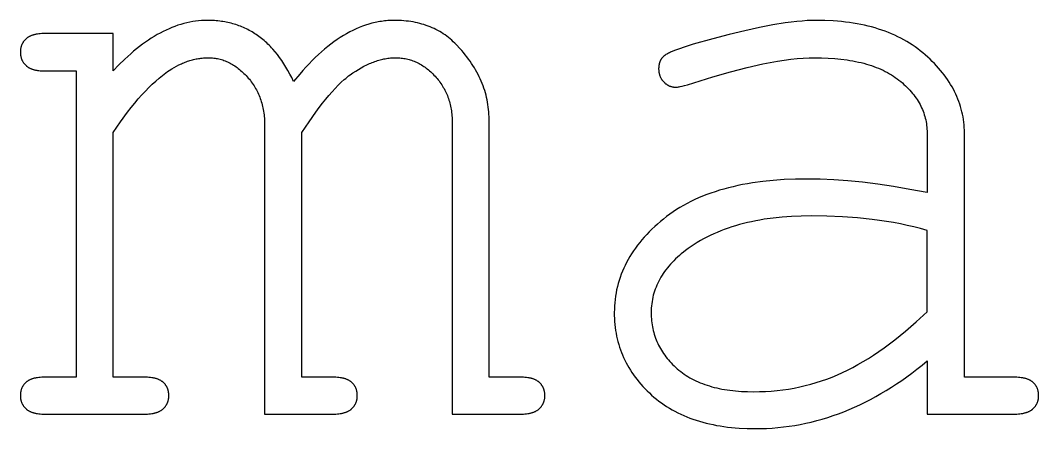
# Model space of a CAD drawing. Extents: x -184 to 286, y 9 to 417.
# Drawn here: x 32.48 to 63.44, y 122.7 to 135.11 of the extents above; entities that cross this region are included whole.
import ezdxf

# ---------------------------------------------------------------- set-up
doc = ezdxf.new("R2010")
doc.units = 0
doc.layers.add('LETRAS', color=7, linetype='CONTINUOUS')

msp = doc.modelspace()

# ---------------------------------------------------------------- linework, layer by layer
at = {"layer": 'LETRAS'}
for points in [[(40.791, 133.253), (40.735, 133.368), (40.677, 133.479), (40.618, 133.587), (40.557, 133.691), (40.494, 133.791), (40.43, 133.887), (40.364, 133.98), (40.297, 134.069), (40.227, 134.155), (40.156, 134.236), (40.12, 134.276), (40.084, 134.314), (40.047, 134.352), (40.009, 134.388), (39.972, 134.424), (39.933, 134.459), (39.895, 134.493), (39.856, 134.526), (39.816, 134.558), (39.777, 134.589), (39.736, 134.619), (39.696, 134.648), (39.654, 134.677), (39.613, 134.704), (39.571, 134.731), (39.529, 134.756), (39.486, 134.781), (39.443, 134.805), (39.399, 134.828), (39.355, 134.85), (39.311, 134.871), (39.266, 134.891), (39.22, 134.911), (39.175, 134.929), (39.129, 134.947), (39.082, 134.963), (39.035, 134.979), (38.988, 134.994), (38.94, 135.008), (38.892, 135.021), (38.843, 135.033), (38.794, 135.044), (38.745, 135.055), (38.695, 135.064), (38.644, 135.073), (38.594, 135.08), (38.543, 135.087), (38.491, 135.093), (38.439, 135.098), (38.387, 135.102), (38.281, 135.107), (38.173, 135.109), (38.083, 135.108), (37.993, 135.103), (37.903, 135.096), (37.813, 135.085), (37.722, 135.072), (37.632, 135.055), (37.542, 135.036), (37.453, 135.013), (37.363, 134.988), (37.273, 134.959), (37.183, 134.928), (37.093, 134.893), (37.003, 134.856), (36.913, 134.815), (36.824, 134.772), (36.734, 134.725), (36.644, 134.676), (36.554, 134.623), (36.465, 134.568), (36.375, 134.509), (36.285, 134.448), (36.196, 134.383), (36.106, 134.316), (36.017, 134.245), (35.927, 134.172), (35.838, 134.095), (35.748, 134.016), (35.659, 133.933), (35.48, 133.759), (35.301, 133.573)], [(46.734, 132.104), (46.734, 132.179), (46.731, 132.254), (46.726, 132.328), (46.72, 132.402), (46.711, 132.475), (46.701, 132.548), (46.689, 132.621), (46.675, 132.693), (46.659, 132.765), (46.642, 132.837), (46.622, 132.908), (46.601, 132.979), (46.578, 133.05), (46.553, 133.12), (46.526, 133.19), (46.497, 133.259), (46.467, 133.328), (46.434, 133.397), (46.4, 133.466), (46.364, 133.534), (46.326, 133.601), (46.286, 133.669), (46.245, 133.735), (46.201, 133.802), (46.156, 133.868), (46.108, 133.934), (46.059, 133.999), (46.008, 134.065), (45.956, 134.129), (45.901, 134.194), (45.844, 134.258), (45.741, 134.37), (45.694, 134.417), (45.647, 134.462), (45.598, 134.506), (45.549, 134.548), (45.498, 134.589), (45.447, 134.628), (45.395, 134.666), (45.341, 134.702), (45.287, 134.737), (45.232, 134.77), (45.176, 134.801), (45.119, 134.831), (45.06, 134.86), (45.001, 134.887), (44.941, 134.912), (44.88, 134.936), (44.818, 134.958), (44.755, 134.979), (44.692, 134.998), (44.627, 135.016), (44.561, 135.032), (44.494, 135.047), (44.426, 135.06), (44.358, 135.072), (44.288, 135.082), (44.217, 135.09), (44.146, 135.097), (44.073, 135.102), (43.999, 135.106), (43.925, 135.108), (43.849, 135.109), (43.801, 135.109), (43.753, 135.107), (43.704, 135.105), (43.656, 135.102), (43.608, 135.098), (43.559, 135.093), (43.511, 135.087), (43.463, 135.08), (43.414, 135.073), (43.366, 135.064), (43.318, 135.055), (43.269, 135.044), (43.221, 135.033), (43.173, 135.021), (43.076, 134.994), (42.98, 134.963), (42.884, 134.929), (42.787, 134.891), (42.691, 134.85), (42.595, 134.805), (42.499, 134.756), (42.403, 134.704), (42.307, 134.648), (42.211, 134.589), (42.115, 134.526), (42.019, 134.459), (41.924, 134.388), (41.829, 134.314), (41.734, 134.236), (41.639, 134.155), (41.544, 134.069), (41.449, 133.98), (41.355, 133.887), (41.26, 133.791), (41.166, 133.691), (41.072, 133.587), (40.978, 133.479), (40.791, 133.253)], [(61.186, 131.69), (61.185, 131.772), (61.182, 131.854), (61.176, 131.936), (61.168, 132.016), (61.157, 132.097), (61.144, 132.176), (61.129, 132.255), (61.112, 132.334), (61.092, 132.412), (61.07, 132.49), (61.046, 132.567), (61.019, 132.643), (60.99, 132.719), (60.959, 132.795), (60.925, 132.869), (60.889, 132.944), (60.851, 133.018), (60.81, 133.091), (60.767, 133.164), (60.722, 133.236), (60.674, 133.308), (60.624, 133.379), (60.572, 133.449), (60.518, 133.519), (60.461, 133.589), (60.401, 133.658), (60.34, 133.726), (60.276, 133.794), (60.21, 133.862), (60.141, 133.929), (60.071, 133.995), (59.997, 134.061), (59.922, 134.125), (59.845, 134.188), (59.766, 134.248), (59.686, 134.307), (59.603, 134.363), (59.519, 134.417), (59.433, 134.469), (59.345, 134.519), (59.255, 134.568), (59.163, 134.614), (59.07, 134.658), (58.974, 134.7), (58.877, 134.74), (58.778, 134.778), (58.678, 134.813), (58.575, 134.847), (58.471, 134.879), (58.364, 134.909), (58.256, 134.936), (58.146, 134.962), (58.035, 134.985), (57.921, 135.007), (57.806, 135.026), (57.688, 135.044), (57.569, 135.059), (57.449, 135.072), (57.326, 135.084), (57.201, 135.093), (56.947, 135.105), (56.685, 135.109), (56.548, 135.107), (56.402, 135.101), (56.249, 135.09), (56.087, 135.074), (55.918, 135.054), (55.741, 135.03), (55.363, 134.969), (54.953, 134.89), (54.511, 134.794), (54.038, 134.68), (53.533, 134.548), (52.943, 134.384), (52.701, 134.309), (52.494, 134.238), (52.405, 134.204), (52.324, 134.172), (52.251, 134.14), (52.219, 134.125), (52.188, 134.11), (52.16, 134.095), (52.134, 134.081), (52.11, 134.067), (52.099, 134.06), (52.088, 134.053), (52.078, 134.046), (52.069, 134.04), (52.06, 134.033), (52.051, 134.026), (52.044, 134.02), (52.036, 134.013), (52.033, 134.01), (52.03, 134.007), (52.027, 134.004), (52.024, 134.001)], [(33.231, 134.709), (33.182, 134.708), (33.134, 134.706), (33.089, 134.703), (33.045, 134.699), (33.003, 134.693), (32.982, 134.69), (32.962, 134.686), (32.943, 134.682), (32.924, 134.678), (32.905, 134.673), (32.887, 134.669), (32.869, 134.663), (32.852, 134.658), (32.835, 134.652), (32.819, 134.646), (32.803, 134.64), (32.787, 134.633), (32.772, 134.626), (32.758, 134.618), (32.744, 134.611), (32.73, 134.603), (32.717, 134.594), (32.704, 134.586), (32.691, 134.577), (32.679, 134.568), (32.673, 134.563), (32.668, 134.558), (32.662, 134.553), (32.657, 134.548), (32.646, 134.538), (32.636, 134.528), (32.626, 134.518), (32.616, 134.507), (32.607, 134.496), (32.598, 134.485), (32.589, 134.474), (32.581, 134.463), (32.573, 134.452), (32.565, 134.44), (32.558, 134.429), (32.551, 134.417), (32.544, 134.405), (32.538, 134.393), (32.532, 134.38), (32.526, 134.368), (32.521, 134.355), (32.516, 134.343), (32.512, 134.33), (32.507, 134.317), (32.504, 134.303), (32.5, 134.29), (32.497, 134.276), (32.494, 134.263), (32.491, 134.249), (32.489, 134.235), (32.487, 134.221), (32.486, 134.206), (32.485, 134.192), (32.484, 134.177), (32.483, 134.163), (32.483, 134.148), (32.483, 134.132), (32.484, 134.116), (32.485, 134.101), (32.486, 134.086), (32.487, 134.071), (32.489, 134.056), (32.491, 134.041), (32.494, 134.027), (32.497, 134.012), (32.5, 133.998), (32.504, 133.984), (32.507, 133.97), (32.512, 133.957), (32.516, 133.943), (32.521, 133.93), (32.526, 133.917), (32.532, 133.904), (32.538, 133.892), (32.544, 133.879), (32.551, 133.867), (32.558, 133.855), (32.565, 133.843), (32.573, 133.831), (32.581, 133.82), (32.589, 133.808), (32.598, 133.797), (32.607, 133.786), (32.616, 133.775), (32.626, 133.764), (32.636, 133.754), (32.646, 133.744), (32.657, 133.734), (32.662, 133.729), (32.668, 133.724), (32.673, 133.719), (32.679, 133.714), (32.691, 133.705), (32.704, 133.696), (32.717, 133.687), (32.73, 133.679), (32.744, 133.671), (32.758, 133.663), (32.772, 133.656), (32.787, 133.649), (32.803, 133.642), (32.819, 133.636), (32.835, 133.63), (32.852, 133.624), (32.869, 133.619), (32.887, 133.613), (32.905, 133.608), (32.924, 133.604), (32.943, 133.6), (32.962, 133.596), (32.982, 133.592), (33.003, 133.589), (33.045, 133.583), (33.089, 133.579), (33.134, 133.576), (33.182, 133.574), (33.231, 133.573)], [(35.301, 134.709), (33.231, 134.709)], [(35.301, 133.573), (35.301, 134.709)], [(35.301, 131.703), (35.524, 132.025), (35.744, 132.322), (35.853, 132.461), (35.961, 132.594), (36.069, 132.721), (36.176, 132.842), (36.283, 132.957), (36.389, 133.065), (36.494, 133.167), (36.599, 133.264), (36.703, 133.354), (36.806, 133.437), (36.857, 133.477), (36.909, 133.515), (36.96, 133.552), (37.011, 133.587), (37.084, 133.634), (37.158, 133.677), (37.232, 133.718), (37.306, 133.756), (37.38, 133.791), (37.417, 133.807), (37.454, 133.823), (37.491, 133.837), (37.528, 133.851), (37.565, 133.865), (37.602, 133.877), (37.639, 133.889), (37.676, 133.9), (37.714, 133.91), (37.751, 133.919), (37.788, 133.928), (37.825, 133.936), (37.863, 133.943), (37.9, 133.95), (37.937, 133.955), (37.975, 133.96), (38.012, 133.965), (38.05, 133.968), (38.087, 133.971), (38.125, 133.972), (38.162, 133.974), (38.2, 133.974), (38.24, 133.973), (38.281, 133.972), (38.321, 133.969), (38.361, 133.965), (38.401, 133.96), (38.441, 133.954), (38.48, 133.946), (38.519, 133.938), (38.558, 133.928), (38.596, 133.917), (38.635, 133.905), (38.673, 133.892), (38.71, 133.878), (38.748, 133.863), (38.785, 133.846), (38.822, 133.829), (38.859, 133.81), (38.896, 133.79), (38.932, 133.769), (38.968, 133.747), (39.004, 133.724), (39.04, 133.699), (39.075, 133.674), (39.11, 133.647), (39.145, 133.619), (39.179, 133.59), (39.214, 133.56), (39.248, 133.529), (39.282, 133.497), (39.315, 133.463), (39.349, 133.429), (39.382, 133.393), (39.414, 133.356), (39.446, 133.319), (39.476, 133.281), (39.505, 133.243), (39.534, 133.204), (39.561, 133.164), (39.587, 133.124), (39.613, 133.083), (39.637, 133.041), (39.66, 132.999), (39.682, 132.956), (39.703, 132.913), (39.723, 132.869), (39.742, 132.824), (39.76, 132.779), (39.777, 132.733), (39.793, 132.687), (39.808, 132.64), (39.822, 132.592), (39.835, 132.544), (39.847, 132.495), (39.858, 132.446), (39.868, 132.396), (39.876, 132.345), (39.884, 132.294), (39.891, 132.242), (39.896, 132.189), (39.901, 132.136), (39.905, 132.082), (39.907, 132.028), (39.909, 131.973), (39.909, 131.917)], [(41.045, 131.703), (41.259, 132.027), (41.467, 132.322), (41.569, 132.46), (41.669, 132.59), (41.768, 132.714), (41.866, 132.83), (41.962, 132.94), (42.057, 133.043), (42.15, 133.138), (42.242, 133.227), (42.332, 133.309), (42.377, 133.347), (42.421, 133.384), (42.465, 133.419), (42.508, 133.452), (42.551, 133.483), (42.594, 133.513), (42.679, 133.569), (42.763, 133.621), (42.847, 133.67), (42.93, 133.715), (43.013, 133.756), (43.095, 133.794), (43.136, 133.812), (43.177, 133.828), (43.218, 133.844), (43.258, 133.859), (43.299, 133.873), (43.339, 133.886), (43.379, 133.898), (43.419, 133.909), (43.459, 133.92), (43.499, 133.929), (43.539, 133.938), (43.578, 133.945), (43.618, 133.952), (43.657, 133.958), (43.696, 133.963), (43.735, 133.967), (43.774, 133.97), (43.812, 133.972), (43.851, 133.974), (43.89, 133.974), (43.932, 133.973), (43.974, 133.972), (44.016, 133.969), (44.057, 133.965), (44.098, 133.96), (44.139, 133.954), (44.18, 133.947), (44.22, 133.939), (44.26, 133.93), (44.3, 133.919), (44.339, 133.908), (44.378, 133.895), (44.417, 133.881), (44.455, 133.867), (44.493, 133.851), (44.531, 133.834), (44.568, 133.816), (44.605, 133.796), (44.642, 133.776), (44.678, 133.755), (44.715, 133.732), (44.75, 133.709), (44.786, 133.684), (44.821, 133.658), (44.856, 133.632), (44.891, 133.604), (44.925, 133.575), (44.959, 133.544), (44.993, 133.513), (45.026, 133.481), (45.059, 133.448), (45.092, 133.413), (45.124, 133.378), (45.155, 133.342), (45.185, 133.305), (45.214, 133.268), (45.242, 133.231), (45.269, 133.192), (45.295, 133.154), (45.32, 133.114), (45.343, 133.074), (45.366, 133.034), (45.388, 132.993), (45.409, 132.951), (45.429, 132.909), (45.448, 132.866), (45.465, 132.823), (45.482, 132.779), (45.498, 132.734), (45.513, 132.689), (45.527, 132.643), (45.539, 132.597), (45.551, 132.55), (45.562, 132.503), (45.571, 132.455), (45.58, 132.406), (45.588, 132.357), (45.594, 132.307), (45.6, 132.257), (45.604, 132.206), (45.608, 132.155), (45.61, 132.103), (45.612, 132.05), (45.613, 131.997)], [(52.024, 134.001), (52.015, 133.992), (52.007, 133.984), (52, 133.975), (51.992, 133.966), (51.985, 133.957), (51.978, 133.947), (51.972, 133.938), (51.965, 133.928), (51.959, 133.918), (51.953, 133.908), (51.948, 133.898), (51.942, 133.887), (51.937, 133.877), (51.932, 133.866), (51.928, 133.855), (51.923, 133.844), (51.919, 133.832), (51.916, 133.821), (51.912, 133.809), (51.909, 133.797), (51.906, 133.785), (51.903, 133.773), (51.901, 133.76), (51.898, 133.748), (51.896, 133.735), (51.895, 133.722), (51.893, 133.709), (51.892, 133.695), (51.891, 133.682), (51.891, 133.668), (51.89, 133.654), (51.89, 133.64), (51.89, 133.625), (51.891, 133.61), (51.891, 133.596), (51.892, 133.581), (51.894, 133.567), (51.895, 133.553), (51.897, 133.539), (51.9, 133.525), (51.902, 133.511), (51.905, 133.498), (51.908, 133.484), (51.912, 133.471), (51.915, 133.458), (51.919, 133.445), (51.924, 133.432), (51.928, 133.42), (51.933, 133.407), (51.939, 133.395), (51.944, 133.383), (51.95, 133.371), (51.956, 133.359), (51.963, 133.347), (51.969, 133.336), (51.976, 133.325), (51.984, 133.313), (51.991, 133.302), (51.999, 133.291), (52.008, 133.281), (52.016, 133.27), (52.025, 133.26), (52.034, 133.249), (52.044, 133.239), (52.053, 133.229), (52.063, 133.22), (52.073, 133.211), (52.083, 133.202), (52.093, 133.193), (52.103, 133.185), (52.114, 133.177), (52.124, 133.169), (52.135, 133.162), (52.146, 133.155), (52.156, 133.148), (52.167, 133.142), (52.178, 133.136), (52.19, 133.13), (52.201, 133.124), (52.212, 133.119), (52.224, 133.114), (52.235, 133.11), (52.247, 133.106), (52.259, 133.102), (52.271, 133.098), (52.283, 133.095), (52.296, 133.092), (52.308, 133.089), (52.32, 133.087), (52.333, 133.085), (52.346, 133.083), (52.358, 133.082), (52.371, 133.08), (52.384, 133.08), (52.398, 133.079), (52.411, 133.079), (52.419, 133.079), (52.427, 133.08), (52.436, 133.08), (52.446, 133.081), (52.456, 133.082), (52.467, 133.084), (52.49, 133.087), (52.516, 133.092), (52.544, 133.098), (52.608, 133.112), (52.681, 133.131), (52.764, 133.154), (52.959, 133.213), (53.533, 133.391), (54.075, 133.546), (54.583, 133.677), (55.059, 133.784), (55.284, 133.828), (55.502, 133.867), (55.71, 133.9), (55.911, 133.926), (56.104, 133.947), (56.288, 133.962), (56.464, 133.971), (56.632, 133.974), (56.842, 133.971), (57.046, 133.963), (57.243, 133.95), (57.433, 133.931), (57.617, 133.907), (57.706, 133.893), (57.794, 133.878), (57.88, 133.862), (57.964, 133.844), (58.047, 133.824), (58.128, 133.804), (58.207, 133.782), (58.284, 133.758), (58.36, 133.734), (58.435, 133.708), (58.507, 133.681), (58.578, 133.652), (58.648, 133.622), (58.715, 133.591), (58.781, 133.558), (58.845, 133.524), (58.908, 133.489), (58.969, 133.452), (59.028, 133.415), (59.086, 133.375), (59.142, 133.335), (59.196, 133.293), (59.249, 133.25), (59.3, 133.207), (59.349, 133.163), (59.396, 133.119), (59.442, 133.074), (59.487, 133.029), (59.529, 132.983), (59.57, 132.937), (59.609, 132.891), (59.647, 132.844), (59.683, 132.796), (59.717, 132.748), (59.75, 132.7), (59.78, 132.651), (59.81, 132.601), (59.837, 132.551), (59.863, 132.501), (59.887, 132.45), (59.91, 132.399), (59.931, 132.347), (59.95, 132.295), (59.967, 132.243), (59.983, 132.189), (59.997, 132.136), (60.01, 132.082), (60.021, 132.027), (60.03, 131.972), (60.038, 131.917), (60.043, 131.861), (60.048, 131.804), (60.05, 131.747), (60.051, 131.69)], [(33.231, 133.573), (34.179, 133.573)], [(34.179, 133.573), (34.179, 124.264)], [(39.909, 131.917), (39.909, 123.142)], [(45.613, 131.997), (45.613, 123.142)], [(46.734, 124.264), (46.734, 132.104)], [(35.301, 124.264), (35.301, 131.703)], [(41.045, 124.264), (41.045, 131.703)], [(60.051, 131.69), (60.051, 129.874)], [(61.186, 124.264), (61.186, 131.69)], [(60.051, 129.874), (59.532, 129.973), (59.032, 130.059), (58.551, 130.13), (58.087, 130.187), (57.642, 130.231), (57.213, 130.263), (56.8, 130.281), (56.405, 130.288), (56.051, 130.283), (55.708, 130.269), (55.376, 130.245), (55.055, 130.212), (54.744, 130.169), (54.593, 130.144), (54.444, 130.117), (54.298, 130.087), (54.155, 130.055), (54.015, 130.021), (53.877, 129.984), (53.742, 129.945), (53.609, 129.903), (53.479, 129.859), (53.352, 129.813), (53.228, 129.764), (53.106, 129.713), (52.987, 129.66), (52.871, 129.604), (52.757, 129.546), (52.646, 129.485), (52.538, 129.422), (52.432, 129.357), (52.33, 129.289), (52.229, 129.219), (52.132, 129.147), (52.037, 129.072), (51.945, 128.996), (51.856, 128.919), (51.77, 128.841), (51.686, 128.762), (51.606, 128.682), (51.529, 128.602), (51.454, 128.521), (51.383, 128.439), (51.314, 128.356), (51.248, 128.272), (51.185, 128.188), (51.125, 128.102), (51.068, 128.016), (51.014, 127.929), (50.963, 127.842), (50.915, 127.753), (50.87, 127.664), (50.827, 127.574), (50.788, 127.483), (50.751, 127.391), (50.718, 127.299), (50.687, 127.205), (50.659, 127.111), (50.635, 127.016), (50.613, 126.92), (50.594, 126.824), (50.578, 126.726), (50.564, 126.628), (50.554, 126.529), (50.547, 126.429), (50.543, 126.329), (50.541, 126.227), (50.542, 126.135), (50.545, 126.044), (50.551, 125.953), (50.559, 125.864), (50.569, 125.775), (50.581, 125.687), (50.595, 125.601), (50.612, 125.515), (50.631, 125.43), (50.652, 125.346), (50.675, 125.262), (50.701, 125.18), (50.728, 125.099), (50.758, 125.018), (50.791, 124.939), (50.825, 124.86), (50.861, 124.782), (50.9, 124.705), (50.941, 124.629), (50.985, 124.554), (51.03, 124.48), (51.078, 124.406), (51.128, 124.334), (51.18, 124.263), (51.234, 124.192), (51.291, 124.122), (51.349, 124.053), (51.41, 123.985), (51.473, 123.918), (51.539, 123.852), (51.607, 123.787), (51.676, 123.723), (51.748, 123.66), (51.822, 123.599), (51.897, 123.54), (51.974, 123.483), (52.053, 123.428), (52.133, 123.376), (52.215, 123.325), (52.299, 123.276), (52.385, 123.229), (52.472, 123.184), (52.561, 123.141), (52.652, 123.1), (52.744, 123.061), (52.838, 123.024), (52.934, 122.989), (53.032, 122.957), (53.131, 122.926), (53.232, 122.897), (53.335, 122.87), (53.44, 122.845), (53.546, 122.822), (53.654, 122.801), (53.764, 122.782), (53.875, 122.765), (53.988, 122.75), (54.103, 122.737), (54.22, 122.726), (54.338, 122.717), (54.58, 122.705), (54.828, 122.701), (55.002, 122.703), (55.174, 122.709), (55.346, 122.719), (55.518, 122.733), (55.689, 122.751), (55.859, 122.773), (56.028, 122.8), (56.197, 122.83), (56.365, 122.864), (56.532, 122.902), (56.699, 122.944), (56.865, 122.99), (57.031, 123.041), (57.195, 123.095), (57.36, 123.153), (57.523, 123.215), (57.686, 123.282), (57.848, 123.352), (58.01, 123.426), (58.171, 123.505), (58.331, 123.587), (58.491, 123.673), (58.65, 123.764), (58.808, 123.858), (58.966, 123.957), (59.123, 124.059), (59.279, 124.165), (59.435, 124.276), (59.59, 124.39), (59.744, 124.509), (59.898, 124.631), (60.051, 124.758)], [(60.051, 128.725), (59.852, 128.78), (59.651, 128.831), (59.447, 128.878), (59.239, 128.922), (59.029, 128.962), (58.816, 128.998), (58.6, 129.03), (58.381, 129.059), (57.935, 129.106), (57.476, 129.139), (57.006, 129.159), (56.525, 129.166), (56.223, 129.162), (55.93, 129.149), (55.646, 129.129), (55.369, 129.1), (55.101, 129.063), (54.971, 129.041), (54.842, 129.017), (54.715, 128.991), (54.591, 128.964), (54.468, 128.934), (54.348, 128.902), (54.229, 128.868), (54.113, 128.832), (53.999, 128.794), (53.887, 128.753), (53.777, 128.711), (53.669, 128.667), (53.563, 128.621), (53.459, 128.572), (53.358, 128.522), (53.258, 128.469), (53.161, 128.414), (53.065, 128.358), (52.972, 128.299), (52.881, 128.238), (52.792, 128.175), (52.705, 128.11), (52.641, 128.061), (52.579, 128.011), (52.519, 127.96), (52.461, 127.909), (52.405, 127.857), (52.351, 127.804), (52.299, 127.751), (52.249, 127.697), (52.201, 127.643), (52.155, 127.588), (52.112, 127.532), (52.07, 127.476), (52.03, 127.419), (51.993, 127.362), (51.957, 127.304), (51.923, 127.246), (51.892, 127.186), (51.862, 127.127), (51.835, 127.066), (51.81, 127.005), (51.786, 126.944), (51.765, 126.882), (51.745, 126.819), (51.728, 126.756), (51.713, 126.692), (51.7, 126.627), (51.688, 126.562), (51.679, 126.496), (51.672, 126.43), (51.667, 126.363), (51.664, 126.295), (51.663, 126.227), (51.664, 126.164), (51.666, 126.102), (51.67, 126.04), (51.675, 125.978), (51.682, 125.918), (51.691, 125.858), (51.701, 125.798), (51.713, 125.74), (51.726, 125.682), (51.741, 125.624), (51.757, 125.567), (51.775, 125.511), (51.794, 125.455), (51.815, 125.4), (51.838, 125.346), (51.862, 125.292), (51.887, 125.239), (51.914, 125.187), (51.943, 125.135), (51.973, 125.084), (52.005, 125.033), (52.039, 124.983), (52.074, 124.934), (52.11, 124.885), (52.148, 124.837), (52.188, 124.789), (52.229, 124.742), (52.271, 124.696), (52.316, 124.651), (52.361, 124.606), (52.409, 124.561), (52.458, 124.518), (52.508, 124.475), (52.56, 124.433), (52.613, 124.393), (52.668, 124.355), (52.724, 124.317), (52.781, 124.282), (52.84, 124.247), (52.901, 124.214), (52.962, 124.182), (53.025, 124.151), (53.09, 124.122), (53.156, 124.094), (53.224, 124.068), (53.292, 124.043), (53.363, 124.019), (53.434, 123.997), (53.508, 123.976), (53.582, 123.956), (53.658, 123.938), (53.735, 123.921), (53.814, 123.905), (53.895, 123.891), (53.976, 123.878), (54.059, 123.866), (54.144, 123.856), (54.23, 123.847), (54.406, 123.834), (54.588, 123.826), (54.775, 123.823), (54.956, 123.825), (55.136, 123.832), (55.314, 123.843), (55.49, 123.859), (55.665, 123.88), (55.838, 123.905), (56.009, 123.934), (56.179, 123.968), (56.347, 124.007), (56.514, 124.05), (56.679, 124.098), (56.842, 124.15), (57.004, 124.207), (57.164, 124.268), (57.323, 124.334), (57.48, 124.404), (57.636, 124.479), (57.793, 124.56), (57.951, 124.646), (58.109, 124.738), (58.267, 124.834), (58.427, 124.937), (58.587, 125.044), (58.747, 125.157), (58.908, 125.275), (59.069, 125.399), (59.232, 125.528), (59.394, 125.662), (59.721, 125.947), (60.051, 126.254)], [(60.051, 126.254), (60.051, 128.725)], [(60.051, 124.758), (60.051, 123.142)], [(33.231, 124.264), (33.182, 124.263), (33.134, 124.261), (33.089, 124.258), (33.045, 124.254), (33.003, 124.249), (32.982, 124.246), (32.962, 124.242), (32.943, 124.238), (32.924, 124.234), (32.905, 124.23), (32.887, 124.225), (32.869, 124.22), (32.852, 124.215), (32.835, 124.21), (32.819, 124.204), (32.803, 124.198), (32.787, 124.191), (32.772, 124.184), (32.758, 124.177), (32.744, 124.17), (32.73, 124.162), (32.717, 124.154), (32.704, 124.146), (32.691, 124.138), (32.679, 124.129), (32.668, 124.12), (32.662, 124.115), (32.657, 124.11), (32.646, 124.1), (32.636, 124.091), (32.626, 124.081), (32.616, 124.07), (32.607, 124.06), (32.598, 124.049), (32.589, 124.038), (32.581, 124.027), (32.573, 124.016), (32.565, 124.004), (32.558, 123.993), (32.551, 123.981), (32.544, 123.969), (32.538, 123.957), (32.532, 123.944), (32.526, 123.932), (32.521, 123.919), (32.516, 123.906), (32.512, 123.892), (32.507, 123.879), (32.504, 123.865), (32.5, 123.852), (32.497, 123.838), (32.494, 123.823), (32.491, 123.809), (32.489, 123.794), (32.487, 123.78), (32.486, 123.765), (32.485, 123.75), (32.484, 123.734), (32.483, 123.719), (32.483, 123.703), (32.483, 123.688), (32.484, 123.673), (32.485, 123.658), (32.486, 123.644), (32.487, 123.63), (32.489, 123.615), (32.491, 123.601), (32.494, 123.588), (32.497, 123.574), (32.5, 123.56), (32.504, 123.547), (32.507, 123.534), (32.512, 123.521), (32.516, 123.508), (32.521, 123.495), (32.526, 123.482), (32.532, 123.47), (32.538, 123.458), (32.544, 123.446), (32.551, 123.434), (32.558, 123.422), (32.565, 123.41), (32.573, 123.399), (32.581, 123.387), (32.589, 123.376), (32.598, 123.365), (32.607, 123.354), (32.616, 123.343), (32.626, 123.333), (32.636, 123.322), (32.646, 123.312), (32.657, 123.302), (32.662, 123.297), (32.668, 123.292), (32.673, 123.287), (32.679, 123.283), (32.691, 123.273), (32.704, 123.265), (32.717, 123.256), (32.73, 123.248), (32.744, 123.24), (32.758, 123.232), (32.772, 123.225), (32.787, 123.218), (32.803, 123.211), (32.819, 123.204), (32.835, 123.198), (32.852, 123.193), (32.869, 123.187), (32.887, 123.182), (32.905, 123.177), (32.924, 123.173), (32.943, 123.168), (32.962, 123.164), (32.982, 123.161), (33.003, 123.157), (33.045, 123.152), (33.089, 123.147), (33.134, 123.144), (33.182, 123.142), (33.231, 123.142)], [(34.179, 124.264), (33.231, 124.264)], [(36.25, 124.264), (35.301, 124.264)], [(36.25, 123.142), (36.299, 123.142), (36.346, 123.144), (36.392, 123.147), (36.436, 123.152), (36.478, 123.157), (36.498, 123.161), (36.518, 123.164), (36.538, 123.168), (36.557, 123.173), (36.575, 123.177), (36.594, 123.182), (36.611, 123.187), (36.629, 123.193), (36.645, 123.198), (36.662, 123.204), (36.678, 123.211), (36.693, 123.218), (36.708, 123.225), (36.723, 123.232), (36.737, 123.24), (36.751, 123.248), (36.764, 123.256), (36.777, 123.265), (36.789, 123.273), (36.801, 123.283), (36.807, 123.287), (36.813, 123.292), (36.818, 123.297), (36.824, 123.302), (36.835, 123.312), (36.845, 123.322), (36.855, 123.333), (36.865, 123.343), (36.874, 123.354), (36.883, 123.365), (36.892, 123.376), (36.9, 123.387), (36.908, 123.399), (36.915, 123.41), (36.923, 123.422), (36.93, 123.434), (36.936, 123.446), (36.943, 123.458), (36.949, 123.47), (36.954, 123.482), (36.959, 123.495), (36.964, 123.508), (36.969, 123.521), (36.973, 123.534), (36.977, 123.547), (36.981, 123.56), (36.984, 123.574), (36.987, 123.588), (36.989, 123.601), (36.991, 123.615), (36.993, 123.63), (36.995, 123.644), (36.996, 123.658), (36.997, 123.673), (36.997, 123.688), (36.998, 123.703), (36.997, 123.719), (36.997, 123.734), (36.996, 123.75), (36.995, 123.765), (36.993, 123.78), (36.991, 123.794), (36.989, 123.809), (36.987, 123.823), (36.984, 123.838), (36.981, 123.852), (36.977, 123.865), (36.973, 123.879), (36.969, 123.892), (36.964, 123.906), (36.959, 123.919), (36.954, 123.932), (36.949, 123.944), (36.943, 123.957), (36.936, 123.969), (36.93, 123.981), (36.923, 123.993), (36.915, 124.004), (36.908, 124.016), (36.9, 124.027), (36.892, 124.038), (36.883, 124.049), (36.874, 124.06), (36.865, 124.07), (36.855, 124.081), (36.845, 124.091), (36.835, 124.1), (36.824, 124.11), (36.818, 124.115), (36.813, 124.12), (36.801, 124.129), (36.789, 124.138), (36.777, 124.146), (36.764, 124.154), (36.751, 124.162), (36.737, 124.17), (36.723, 124.177), (36.708, 124.184), (36.693, 124.191), (36.678, 124.198), (36.662, 124.204), (36.645, 124.21), (36.629, 124.215), (36.611, 124.22), (36.594, 124.225), (36.575, 124.23), (36.557, 124.234), (36.538, 124.238), (36.518, 124.242), (36.498, 124.246), (36.478, 124.249), (36.436, 124.254), (36.392, 124.258), (36.346, 124.261), (36.299, 124.263), (36.25, 124.264)], [(41.98, 124.264), (41.045, 124.264)], [(41.98, 123.142), (42.029, 123.142), (42.076, 123.144), (42.122, 123.147), (42.166, 123.152), (42.208, 123.157), (42.228, 123.161), (42.248, 123.164), (42.268, 123.168), (42.287, 123.173), (42.305, 123.177), (42.323, 123.182), (42.341, 123.187), (42.358, 123.193), (42.375, 123.198), (42.392, 123.204), (42.408, 123.211), (42.423, 123.218), (42.438, 123.225), (42.453, 123.232), (42.467, 123.24), (42.481, 123.248), (42.494, 123.256), (42.507, 123.265), (42.519, 123.273), (42.531, 123.283), (42.537, 123.287), (42.543, 123.292), (42.548, 123.297), (42.554, 123.302), (42.565, 123.312), (42.575, 123.322), (42.585, 123.333), (42.595, 123.343), (42.604, 123.354), (42.613, 123.365), (42.622, 123.376), (42.63, 123.387), (42.638, 123.399), (42.645, 123.41), (42.653, 123.422), (42.66, 123.434), (42.666, 123.446), (42.673, 123.458), (42.679, 123.47), (42.684, 123.482), (42.689, 123.495), (42.694, 123.508), (42.699, 123.521), (42.703, 123.534), (42.707, 123.547), (42.711, 123.56), (42.714, 123.574), (42.717, 123.588), (42.719, 123.601), (42.721, 123.615), (42.723, 123.63), (42.725, 123.644), (42.726, 123.658), (42.727, 123.673), (42.727, 123.688), (42.728, 123.703), (42.727, 123.719), (42.727, 123.734), (42.726, 123.75), (42.725, 123.765), (42.723, 123.78), (42.721, 123.794), (42.719, 123.809), (42.717, 123.823), (42.714, 123.838), (42.711, 123.852), (42.707, 123.865), (42.703, 123.879), (42.699, 123.892), (42.694, 123.906), (42.689, 123.919), (42.684, 123.932), (42.679, 123.944), (42.673, 123.957), (42.666, 123.969), (42.66, 123.981), (42.653, 123.993), (42.645, 124.004), (42.638, 124.016), (42.63, 124.027), (42.622, 124.038), (42.613, 124.049), (42.604, 124.06), (42.595, 124.07), (42.585, 124.081), (42.575, 124.091), (42.565, 124.1), (42.554, 124.11), (42.548, 124.115), (42.543, 124.12), (42.531, 124.129), (42.519, 124.138), (42.507, 124.146), (42.494, 124.154), (42.481, 124.162), (42.467, 124.17), (42.453, 124.177), (42.438, 124.184), (42.423, 124.191), (42.408, 124.198), (42.392, 124.204), (42.375, 124.21), (42.358, 124.215), (42.341, 124.22), (42.323, 124.225), (42.305, 124.23), (42.287, 124.234), (42.268, 124.238), (42.248, 124.242), (42.228, 124.246), (42.208, 124.249), (42.166, 124.254), (42.122, 124.258), (42.076, 124.261), (42.029, 124.263), (41.98, 124.264)], [(47.683, 124.264), (46.734, 124.264)], [(47.683, 123.142), (47.732, 123.142), (47.779, 123.144), (47.825, 123.147), (47.869, 123.152), (47.911, 123.157), (47.931, 123.161), (47.951, 123.164), (47.971, 123.168), (47.99, 123.173), (48.009, 123.177), (48.027, 123.182), (48.044, 123.187), (48.062, 123.193), (48.079, 123.198), (48.095, 123.204), (48.111, 123.211), (48.126, 123.218), (48.141, 123.225), (48.156, 123.232), (48.17, 123.24), (48.184, 123.248), (48.197, 123.256), (48.21, 123.265), (48.223, 123.273), (48.235, 123.283), (48.24, 123.287), (48.246, 123.292), (48.252, 123.297), (48.257, 123.302), (48.268, 123.312), (48.278, 123.322), (48.288, 123.333), (48.298, 123.343), (48.307, 123.354), (48.316, 123.365), (48.325, 123.376), (48.333, 123.387), (48.341, 123.399), (48.349, 123.41), (48.356, 123.422), (48.363, 123.434), (48.37, 123.446), (48.376, 123.458), (48.382, 123.47), (48.387, 123.482), (48.393, 123.495), (48.397, 123.508), (48.402, 123.521), (48.406, 123.534), (48.41, 123.547), (48.414, 123.56), (48.417, 123.574), (48.42, 123.588), (48.422, 123.601), (48.425, 123.615), (48.426, 123.63), (48.428, 123.644), (48.429, 123.658), (48.43, 123.673), (48.431, 123.688), (48.431, 123.703), (48.431, 123.719), (48.43, 123.734), (48.429, 123.75), (48.428, 123.765), (48.426, 123.78), (48.425, 123.794), (48.422, 123.809), (48.42, 123.823), (48.417, 123.838), (48.414, 123.852), (48.41, 123.865), (48.406, 123.879), (48.402, 123.892), (48.397, 123.906), (48.393, 123.919), (48.387, 123.932), (48.382, 123.944), (48.376, 123.957), (48.37, 123.969), (48.363, 123.981), (48.356, 123.993), (48.349, 124.004), (48.341, 124.016), (48.333, 124.027), (48.325, 124.038), (48.316, 124.049), (48.307, 124.06), (48.298, 124.07), (48.288, 124.081), (48.278, 124.091), (48.268, 124.1), (48.257, 124.11), (48.252, 124.115), (48.246, 124.12), (48.235, 124.129), (48.223, 124.138), (48.21, 124.146), (48.197, 124.154), (48.184, 124.162), (48.17, 124.17), (48.156, 124.177), (48.141, 124.184), (48.126, 124.191), (48.111, 124.198), (48.095, 124.204), (48.079, 124.21), (48.062, 124.215), (48.044, 124.22), (48.027, 124.225), (48.009, 124.23), (47.99, 124.234), (47.971, 124.238), (47.951, 124.242), (47.931, 124.246), (47.911, 124.249), (47.869, 124.254), (47.825, 124.258), (47.779, 124.261), (47.732, 124.263), (47.683, 124.264)], [(62.682, 124.264), (61.186, 124.264)], [(62.682, 123.142), (62.733, 123.142), (62.782, 123.144), (62.829, 123.147), (62.874, 123.152), (62.917, 123.157), (62.938, 123.161), (62.959, 123.164), (62.979, 123.168), (62.998, 123.173), (63.017, 123.177), (63.036, 123.182), (63.054, 123.187), (63.072, 123.193), (63.089, 123.198), (63.106, 123.204), (63.122, 123.211), (63.138, 123.218), (63.153, 123.225), (63.168, 123.232), (63.182, 123.24), (63.196, 123.248), (63.21, 123.256), (63.223, 123.265), (63.235, 123.273), (63.241, 123.278), (63.247, 123.283), (63.253, 123.287), (63.259, 123.292), (63.264, 123.297), (63.27, 123.302), (63.28, 123.312), (63.291, 123.322), (63.301, 123.333), (63.311, 123.343), (63.32, 123.354), (63.329, 123.365), (63.337, 123.376), (63.346, 123.387), (63.354, 123.399), (63.361, 123.41), (63.369, 123.422), (63.376, 123.434), (63.382, 123.446), (63.388, 123.458), (63.394, 123.47), (63.4, 123.482), (63.405, 123.495), (63.41, 123.508), (63.415, 123.521), (63.419, 123.534), (63.423, 123.547), (63.426, 123.56), (63.43, 123.574), (63.433, 123.588), (63.435, 123.601), (63.437, 123.615), (63.439, 123.63), (63.441, 123.644), (63.442, 123.658), (63.443, 123.673), (63.443, 123.688), (63.443, 123.703), (63.443, 123.719), (63.443, 123.734), (63.442, 123.75), (63.441, 123.765), (63.439, 123.78), (63.437, 123.794), (63.435, 123.809), (63.433, 123.823), (63.43, 123.838), (63.426, 123.852), (63.423, 123.865), (63.419, 123.879), (63.415, 123.892), (63.41, 123.906), (63.405, 123.919), (63.4, 123.932), (63.394, 123.944), (63.388, 123.957), (63.382, 123.969), (63.376, 123.981), (63.369, 123.993), (63.361, 124.004), (63.354, 124.016), (63.346, 124.027), (63.337, 124.038), (63.329, 124.049), (63.32, 124.06), (63.311, 124.07), (63.301, 124.081), (63.291, 124.091), (63.28, 124.1), (63.27, 124.11), (63.264, 124.115), (63.259, 124.12), (63.253, 124.124), (63.247, 124.129), (63.235, 124.138), (63.223, 124.146), (63.21, 124.154), (63.196, 124.162), (63.182, 124.17), (63.168, 124.177), (63.153, 124.184), (63.138, 124.191), (63.122, 124.198), (63.106, 124.204), (63.089, 124.21), (63.072, 124.215), (63.054, 124.22), (63.036, 124.225), (63.017, 124.23), (62.998, 124.234), (62.979, 124.238), (62.959, 124.242), (62.938, 124.246), (62.917, 124.249), (62.874, 124.254), (62.829, 124.258), (62.782, 124.261), (62.733, 124.263), (62.682, 124.264)], [(33.231, 123.142), (36.25, 123.142)], [(39.909, 123.142), (41.98, 123.142)], [(45.613, 123.142), (47.683, 123.142)], [(60.051, 123.142), (62.682, 123.142)]]:
    msp.add_lwpolyline(points, dxfattribs=at)

doc.saveas('drawing.dxf')
